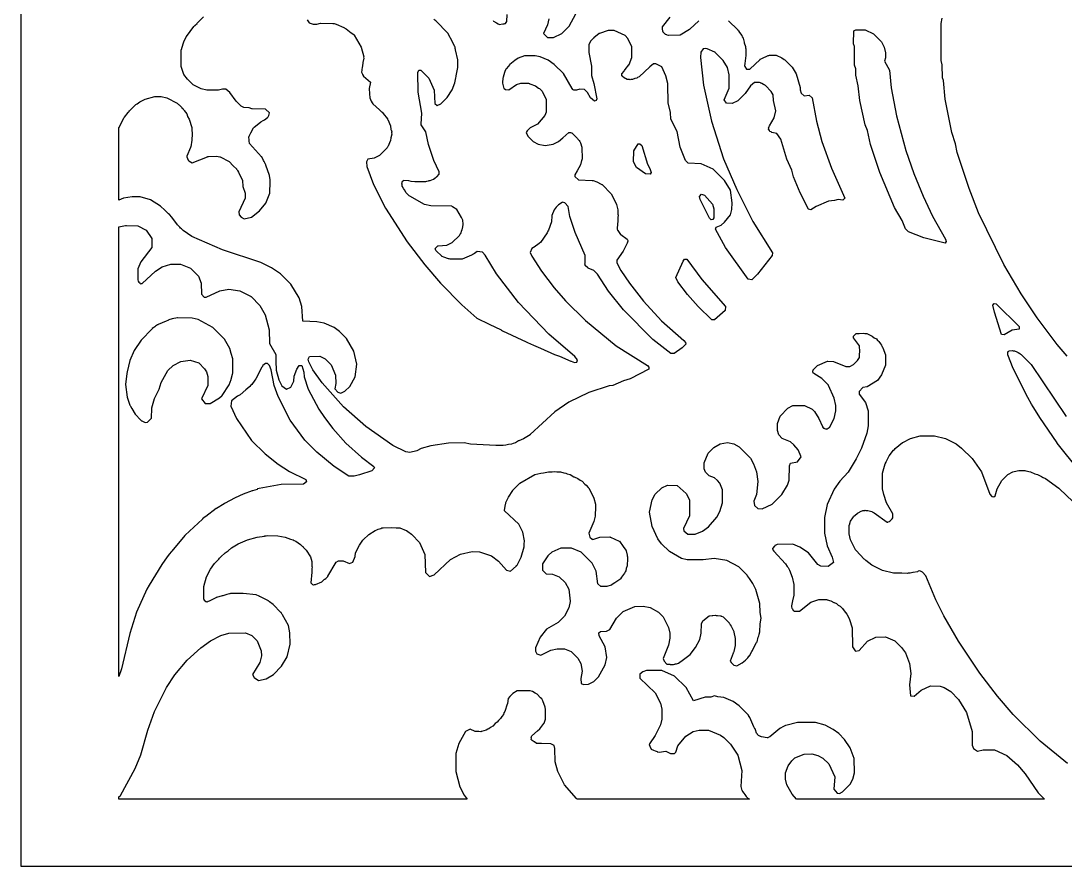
# Model space of a CAD drawing. Header units: millimetres. Extents: x 0 to 400, y 0 to 267.
# Drawn here: x 0 to 187.1, y 0 to 151.5 of the extents above; entities that cross this region are included whole.
import ezdxf

# ---------------------------------------------------------------- set-up
doc = ezdxf.new("R2010")
doc.units = ezdxf.units.MM
doc.layers.add('CUT', color=7, linetype='CONTINUOUS')

msp = doc.modelspace()

# ---------------------------------------------------------------- linework, layer by layer
at = {"layer": 'CUT'}
for points in [[(400, 0), (400, 266.8), (0, 266.8), (0, 0)], [(165.61, 111.67), (161.81, 112.62), (159.05, 113.68), (158.51, 114.26), (157.9, 115.72), (156.57, 118.08), (153.94, 124.31), (152.27, 129.34), (151.73, 131.85), (151.31, 132.91), (150.36, 137.22), (150.07, 139.89), (149.64, 141.78), (149.61, 142.94), (149.4, 143.58), (149.37, 146.9), (149.19, 147.41), (149.27, 149.76), (149.63, 149.88), (151.29, 149.88), (152.77, 149.2), (154.2, 147.74), (154.69, 146.79), (154.96, 145.77), (154.95, 144.88), (154.74, 144.29), (155.66, 142.7), (155.94, 139.54), (156.9, 134.49), (158.58, 128.26), (160.02, 124.16), (161.72, 120.07), (163.38, 116.48), (165.69, 112.41), (165.82, 111.97)], [(111.94, 124.08), (110.3, 125.26), (109.81, 126.27), (109.84, 128.22), (110.59, 129.45), (110.92, 129.48), (111.26, 129.17), (112.31, 125.83), (112.72, 125.05), (112.93, 124.31), (112.77, 124.01)], [(121.75, 119.51), (121.64, 120.06), (121.94, 120.46), (122.48, 120.3), (123.93, 118.63), (124.19, 117.8), (124.19, 116.19), (124.01, 115.9), (123.68, 115.88), (123.43, 116.15)], [(20.93, 105.11), (21.02, 104.85), (21.14, 104.7), (21.29, 104.53), (21.31, 104.5), (21.36, 104.44), (21.43, 104.39), (21.6, 104.41), (21.62, 104.41), (21.68, 104.42), (21.76, 104.43), (24.15, 106.65), (25.34, 107.4), (26.87, 107.88), (28.59, 107.89), (30.4, 107.16), (31.84, 105.73), (32.33, 104.52), (32.39, 102.5), (32.84, 102), (33.2, 101.99), (35.64, 103.12), (37.24, 103.4), (37.25, 103.4), (39.25, 103.11), (41.16, 102.14), (41.2, 102.1), (41.24, 102.08), (42.81, 100.49), (43.78, 98.82), (44.5, 96.14), (44.56, 93.68), (45.67, 91.69), (45.67, 91.68), (45.68, 91.66), (45.71, 90.65), (45.71, 90.53), (45.71, 90.52), (45.75, 88.93), (46.24, 87.19), (46.78, 86.1), (47.62, 85.5), (48.39, 85.85), (48.92, 86.96), (48.98, 87.82), (49.46, 89.06), (49.87, 89.75), (50.32, 89.72), (50.71, 88.52), (50.76, 87.7), (51.51, 85.47), (53.41, 81.91), (54.42, 80.41), (55.92, 78.42), (58.22, 75.84), (61.03, 73.3), (63.24, 71.66), (63.38, 71.38), (62.89, 70.88), (60.7, 70.16), (59.7, 69.91), (58.79, 69.92), (56.12, 71.62), (53.03, 74.19), (50.91, 76.37), (48.27, 79.94), (46.13, 84.21), (45.41, 86.15), (44.86, 88.95), (44.55, 89.76), (44.2, 90.12), (43.82, 90.12), (43.38, 89.71), (43.29, 89.61), (43.27, 89.58), (43.21, 89.51), (43.17, 89.47), (43.16, 89.46), (42.11, 87.35), (42.1, 87.32), (41.94, 87.12), (41.93, 87.11), (41.37, 86.36), (41.21, 86.22), (41.2, 86.21), (41.01, 85.97), (40.3, 85.4), (40.29, 85.4), (39.29, 84.51), (38.84, 84.25), (37.74, 83.38), (37.64, 82.46), (38.62, 80.22), (41.35, 76.28), (43.76, 73.89), (46.08, 72.04), (48.11, 70.75), (51.04, 69.3), (51.21, 68.87), (50.65, 68.49), (46.64, 68.43), (42.68, 67.71), (42.43, 67.62), (42.37, 67.54), (41.48, 67.28), (41.47, 67.28), (41.44, 67.27), (41.42, 67.26), (39.85, 66.69), (38.43, 66.04), (36.46, 64.99), (36.45, 64.99), (36.42, 64.97), (35.04, 64.11), (35, 64.08), (33.13, 62.7), (33.08, 62.66), (33, 62.6), (32.77, 62.41), (32.57, 62.24), (32.56, 62.23), (32.55, 62.22), (29.43, 59.32), (29.42, 59.31), (29.39, 59.28), (27.05, 56.46), (26.96, 56.35), (26.66, 55.98), (26.19, 55.42), (25.26, 54.08), (22.97, 50.38), (22.55, 49.66), (20.72, 45.54), (19.51, 41.69), (18.03, 35.36), (17.53, 34.01), (17.53, 114.59), (18.77, 114.83), (18.83, 114.83), (18.9, 114.84), (20.96, 114.76), (22.46, 113.97), (23.45, 112.5), (23.45, 112.48), (23.48, 112.43), (23.45, 110.87), (21.47, 108.34), (20.96, 107.09), (20.96, 107.07), (20.95, 106.69), (20.95, 106.62), (20.95, 106.57), (20.94, 106.51)], [(124.27, 97.91), (123.85, 97.9), (121.37, 100.32), (119.48, 102.48), (117.71, 104.74), (117.34, 105.53), (118.67, 108.42), (118.94, 108.82), (119.32, 108.82), (122, 105.14), (126.25, 100.32), (126.23, 99.62)], [(174.42, 100.85), (174.78, 100.78), (178.88, 96.73), (178.87, 96.24), (177.65, 96.08), (176.18, 95.24), (175.75, 95.28), (174.45, 99.28), (174.19, 100.56)], [(27.26, 89.74), (28.66, 90.46), (30.35, 90.72), (31.86, 90.22), (32.93, 89.17), (33.27, 88.6), (33.53, 87.75), (33.52, 86.17), (32.37, 83.76), (33.05, 82.94), (33.94, 82.93), (35.6, 83.96), (35.63, 83.98), (35.99, 84.28), (36.08, 84.36), (36.09, 84.37), (36.1, 84.38), (37.33, 86.27), (37.34, 86.28), (37.35, 86.3), (37.7, 87.21), (37.71, 87.24), (37.71, 87.26), (37.92, 88.21), (37.93, 88.24), (37.96, 88.39), (37.97, 88.65), (37.97, 88.68), (37.97, 88.71), (37.97, 88.75), (37.97, 89.28), (37.96, 89.88), (37.96, 90.32), (37.96, 90.83), (37.96, 90.93), (37.96, 90.94), (37.7, 91.87), (37.44, 92.8), (37.44, 92.81), (36.47, 94.47), (34.4, 96.54), (34.38, 96.55), (31.79, 97.98), (30.7, 98.22), (28.1, 98.27), (28.04, 98.27), (27.12, 98.08), (26.51, 97.91), (26.5, 97.91), (26.46, 97.89), (26.33, 97.83), (26.05, 97.71), (24.61, 97.08), (24.53, 97.05), (24.51, 97.03), (24.49, 97.02), (24.48, 97.02), (24.15, 96.78), (24.08, 96.73), (24.03, 96.69), (23.81, 96.53), (23.55, 96.35), (23.54, 96.34), (21.53, 94.31), (20.33, 92.44), (19.53, 90.63), (19.03, 88.62), (18.99, 88.29), (18.76, 86.34), (19.05, 84.09), (19.55, 82.61), (19.56, 82.59), (19.57, 82.57), (19.64, 82.44), (19.87, 82.06), (20.48, 80.99), (21.51, 79.96), (21.64, 79.83), (21.66, 79.82), (21.67, 79.81), (22.26, 79.53), (22.71, 79.61), (23.38, 80.31), (23.45, 82.07), (23.48, 82.17), (23.95, 83.82), (24.79, 85.47), (25.14, 86.69), (26.34, 88.82)], [(147.26, 13.3), (148.62, 14.69), (149.09, 15.61), (149.36, 16.7), (149.33, 19.3), (148.63, 21.18), (147.62, 22.7), (146.56, 23.8), (145.55, 24.51), (144.11, 25.24), (142.38, 25.72), (139.19, 25.74), (139.18, 25.74), (137.07, 25.23), (137.05, 25.22), (136.53, 24.95), (136.12, 24.74), (136.1, 24.73), (136.09, 24.72), (136.03, 24.68), (134.19, 23.18), (133.91, 23.06), (133.83, 23), (133.79, 23.01), (133.78, 23.01), (133.72, 22.98), (132.74, 23.16), (132.71, 23.16), (132.58, 23.24), (132.57, 23.24), (132.17, 23.44), (132.07, 23.55), (132.02, 23.58), (131.99, 23.64), (131.82, 23.83), (131.62, 24.45), (131.56, 24.58), (131.53, 24.63), (131.37, 24.99), (130.62, 26.62), (130.42, 27.01), (130.41, 27.03), (128.74, 28.74), (127.66, 29.53), (125.99, 30.24), (124.89, 30.32), (124.88, 30.32), (124.27, 30.53), (123.63, 30.31), (122.61, 30.26), (120.54, 29.63), (119.24, 31.99), (117.12, 34.08), (114.87, 35.04), (112.1, 35.05), (111.48, 34.83), (110.93, 34.38), (110.9, 33.72), (113.67, 31.07), (114.62, 29.19), (114.87, 28.14), (114.87, 28.13), (114.87, 26.36), (114.63, 25.34), (114.62, 25.33), (114.62, 25.32), (114.62, 25.31), (113.68, 23.42), (112.66, 21.9), (112.65, 21.88), (112.65, 21.87), (112.61, 21.78), (112.69, 21.51), (112.96, 20.97), (113.39, 20.79), (113.67, 20.67), (113.83, 20.6), (114.02, 20.52), (114.04, 20.51), (114.07, 20.5), (114.36, 20.4), (115.56, 20.63), (116.4, 20.17), (117.16, 20.18), (117.37, 20.4), (117.7, 21.56), (119.14, 23.27), (120.5, 24.15), (121.53, 24.4), (123.19, 24.4), (123.23, 24.38), (125.38, 23.45), (126, 23.05), (127.17, 21.88), (128.45, 19.89), (128.46, 19.87), (128.46, 19.86), (129.19, 17.17), (129.19, 17.13), (129.19, 17.12), (129, 14.27), (129.22, 13.57), (129.23, 13.54), (129.24, 13.52), (129.24, 13.51), (129.33, 13.35), (129.55, 13.06), (129.71, 12.85), (129.74, 12.81), (130, 12.47), (130.19, 12.26), (130.2, 12.25), (130.57, 12), (130.55, 12), (125.11, 12), (109.44, 12), (103.94, 12), (99.6, 12), (99.55, 12.12), (97.43, 14.55), (96.23, 16.94), (95.74, 18.68), (95.71, 21.07), (95.55, 21.63), (94.95, 21.93), (93.28, 21.96), (92.59, 21.96), (92.56, 21.98), (92.55, 21.98), (92.42, 21.98), (92.05, 22.25), (92.04, 22.26), (92.03, 22.27), (92.01, 22.28), (91.6, 22.5), (91.58, 22.59), (91.45, 22.68), (91.49, 22.94), (91.44, 23.14), (91.53, 23.23), (91.55, 23.35), (92.6, 24.23), (93.02, 24.62), (93.74, 25.59), (93.74, 25.6), (93.75, 25.61), (93.76, 25.63), (93.76, 25.64), (94.01, 26.36), (94.04, 27.99), (94.04, 28.01), (94.04, 28.03), (94.04, 28.04), (94.04, 28.05), (94.02, 28.19), (93.98, 28.3), (93.94, 28.45), (93.93, 28.47), (93.56, 29.61), (93.55, 29.62), (93.55, 29.63), (93.44, 29.89), (93.43, 29.91), (93.35, 29.98), (93.32, 30.01), (93.27, 30.06), (93.14, 30.19), (92.49, 30.84), (92.19, 31.02), (91.68, 31.28), (91.66, 31.29), (91.25, 31.44), (91.06, 31.45), (89.27, 31.45), (88.96, 31.42), (88.17, 30.95), (88.16, 30.95), (87.65, 30.43), (87.64, 30.42), (87.63, 30.41), (87.62, 30.39), (87.3, 30.04), (87.2, 29.16), (87.19, 29.13), (87.19, 29.12), (87.18, 29.09), (87.17, 29.07), (87.16, 29.05), (86.72, 27.7), (86.57, 27.45), (86.47, 27.2), (86.18, 26.83), (85.94, 26.46), (85.6, 26.12), (85.35, 25.81), (85.02, 25.54), (84.56, 25.08), (84.14, 24.82), (83.88, 24.61), (83.67, 24.53), (83.4, 24.37), (82.57, 24.11), (82.48, 24.11), (82.45, 24.1), (82.08, 24.11), (81.46, 24.12), (81.44, 24.14), (81.43, 24.14), (80.5, 24.57), (79.68, 24.16), (78.46, 21.96), (77.96, 20.18), (77.93, 16.95), (78.68, 14.2), (79.41, 12.74), (79.95, 12), (55.95, 12), (48.39, 12), (17.53, 12), (17.53, 12.42), (17.84, 12.63), (20.5, 17.49), (21.47, 19.92), (22.75, 24.4), (23.94, 27.73), (26.09, 32.03), (27.58, 34.26), (29.78, 36.94), (32.22, 39.12), (33.96, 40.38), (35.84, 41.33), (37.24, 41.77), (40.24, 41.81), (41.38, 41.34), (42.35, 40.37), (43.07, 38.6), (43.09, 37.68), (42.82, 36.52), (41.49, 34.36), (41.81, 33.8), (42.57, 33.26), (43.97, 33.56), (45.27, 34.37), (46.7, 35.82), (47.7, 37.52), (48.25, 39.79), (48.22, 41.79), (47.95, 43.15), (46.86, 45.07), (46.85, 45.08), (46.62, 45.47), (46.61, 45.49), (45.2, 46.9), (44.54, 47.4), (44.48, 47.45), (44.37, 47.53), (44.31, 47.57), (44.28, 47.59), (44.27, 47.59), (43.18, 48.15), (42.96, 48.26), (42.93, 48.27), (42.85, 48.31), (42.82, 48.32), (42.78, 48.34), (42.7, 48.38), (42.18, 48.63), (39.85, 48.89), (39.84, 48.89), (39.83, 48.89), (39.82, 48.89), (38.47, 48.86), (38.38, 48.86), (37.89, 48.85), (37.58, 48.84), (37.42, 48.81), (37.41, 48.81), (36.91, 48.67), (36.21, 48.47), (36.07, 48.43), (35.06, 48.14), (35.01, 48.13), (34.99, 48.12), (34.96, 48.11), (33.75, 47.48), (33.59, 47.45), (33.36, 47.34), (33.28, 47.39), (33.12, 47.36), (32.96, 47.59), (32.83, 47.67), (32.83, 47.77), (32.76, 47.87), (32.76, 50.1), (32.77, 50.14), (33.24, 51.83), (33.95, 53.26), (34.67, 54.22), (35.39, 54.94), (35.41, 54.96), (35.43, 54.98), (35.45, 55), (35.6, 55.19), (35.86, 55.42), (36.58, 56.14), (37.13, 56.53), (37.72, 57.04), (38.95, 57.8), (40.62, 58.5), (42.33, 58.99), (43.65, 59.17), (43.67, 59.18), (43.68, 59.18), (43.69, 59.18), (43.86, 59.22), (43.98, 59.22), (44.2, 59.25), (46.05, 59.22), (47.36, 58.99), (48.3, 58.63), (48.34, 58.62), (48.82, 58.5), (48.98, 58.38), (48.99, 58.37), (49, 58.37), (49.27, 58.27), (50.11, 57.68), (50.43, 57.35), (50.44, 57.34), (50.45, 57.33), (50.46, 57.32), (50.56, 57.26), (50.67, 57.11), (51.15, 56.62), (51.88, 55.44), (52.12, 54.59), (52.14, 53.79), (52.17, 53.58), (52.15, 53.33), (52.16, 52.72), (51.96, 50.8), (52.05, 50.65), (52.24, 50.47), (52.35, 50.45), (52.37, 50.45), (52.39, 50.45), (52.43, 50.45), (52.62, 50.46), (52.64, 50.46), (52.67, 50.46), (52.78, 50.47), (53.95, 50.97), (54.43, 51.41), (54.46, 51.44), (54.48, 51.45), (54.62, 51.58), (54.99, 51.94), (55, 51.95), (55.01, 51.96), (55.01, 51.97), (56.47, 54.48), (56.89, 54.7), (57.75, 54.71), (58.88, 54.24), (59.46, 54.49), (59.89, 55.51), (59.96, 56.13), (60.67, 57.56), (61.27, 58.4), (61.32, 58.47), (62.33, 59.45), (62.34, 59.46), (63.51, 60.18), (63.76, 60.27), (64.02, 60.42), (64.5, 60.54), (64.51, 60.55), (64.52, 60.55), (64.71, 60.62), (64.8, 60.62), (64.81, 60.62), (64.92, 60.65), (66.46, 60.7), (67.25, 60.66), (67.57, 60.66), (67.62, 60.64), (67.63, 60.63), (67.64, 60.63), (67.65, 60.63), (67.89, 60.62), (69.06, 60.18), (69.09, 60.16), (69.11, 60.15), (69.37, 59.96), (70, 59.5), (70.06, 59.44), (71.43, 58.04), (71.45, 58.02), (72.4, 55.87), (72.5, 52.64), (73.21, 51.9), (73.24, 51.9), (74.05, 52.21), (76.96, 54.95), (78.81, 55.89), (80.87, 56.39), (82.17, 56.35), (84.35, 55.65), (85.59, 54.67), (87, 53.03), (87.72, 52.85), (88.74, 53.78), (88.77, 53.8), (88.84, 53.87), (88.88, 53.91), (88.9, 53.93), (88.91, 53.94), (89.67, 55.41), (90.18, 57.21), (90.18, 57.22), (90.21, 57.78), (90.23, 58.28), (90.23, 58.29), (89.94, 59.85), (89.22, 61.29), (86.69, 63.71), (86.69, 63.73), (86.67, 63.75), (86.87, 64.9), (86.89, 65.02), (86.91, 65.16), (86.91, 65.2), (87.03, 65.41), (87.39, 66.16), (88.13, 67.34), (88.15, 67.38), (89.44, 68.67), (92.11, 70.19), (93.16, 70.45), (93.68, 70.51), (94.53, 70.68), (95.15, 70.67), (95.16, 70.67), (95.17, 70.67), (95.18, 70.67), (95.59, 70.72), (96.04, 70.66), (96.7, 70.65), (97.31, 70.49), (97.66, 70.44), (97.87, 70.34), (97.89, 70.33), (97.92, 70.32), (98.43, 70.19), (99.11, 69.8), (99.15, 69.78), (99.17, 69.77), (99.18, 69.77), (99.83, 69.49), (100.2, 69.19), (100.57, 68.98), (101.07, 68.48), (101.28, 68.31), (101.66, 67.89), (101.72, 67.83), (101.73, 67.81), (101.75, 67.79), (102.69, 65.93), (102.95, 64.86), (102.95, 64.79), (102.96, 64.74), (102.95, 64.2), (102.94, 63), (102.91, 62.86), (102.91, 62.85), (102.91, 62.76), (102.7, 61.8), (101.77, 59.71), (101.93, 58.95), (102.4, 58.62), (102.41, 58.61), (102.48, 58.57), (102.49, 58.57), (103.75, 58.98), (105.57, 59), (105.62, 58.98), (105.67, 58.98), (107.24, 58.27), (107.25, 58.26), (107.27, 58.25), (107.94, 57.3), (108.42, 56.63), (108.43, 56.6), (108.44, 56.55), (108.45, 56.51), (108.46, 56.49), (108.66, 55.75), (108.67, 55.59), (108.68, 55.53), (108.68, 55.26), (108.7, 54.58), (108.67, 54.39), (108.66, 53.85), (108.49, 53.37), (108.49, 53.36), (108.42, 52.96), (108.27, 52.73), (108.19, 52.51), (107.64, 51.79), (107.44, 51.5), (107.38, 51.45), (107.31, 51.37), (106.27, 50.68), (106.24, 50.66), (106.22, 50.64), (105.83, 50.37), (105.79, 50.36), (105.02, 50.11), (104, 50.1), (103.99, 50.11), (103.95, 50.11), (103.38, 50.59), (103.07, 52.89), (102.36, 54.33), (100.43, 56.26), (98.7, 56.98), (96.74, 56.99), (95.13, 56.26), (94.53, 55.74), (94.49, 55.7), (94.42, 55.62), (94.41, 55.61), (94.41, 55.6), (93.49, 54.18), (93.49, 54.17), (93.49, 53.79), (93.5, 53.04), (93.52, 53.02), (93.56, 52.98), (93.62, 52.92), (93.85, 52.7), (94.14, 52.41), (94.15, 52.41), (95.27, 52.31), (96.48, 51.84), (97.51, 50.83), (98.17, 49.67), (98.42, 47.47), (98.42, 47.46), (98.42, 47.45), (98.17, 46.3), (97.39, 44.8), (96.27, 43.69), (94.17, 42.48), (93.03, 41.07), (92.23, 39.14), (92.24, 38.52), (92.46, 38.03), (93.2, 37.8), (94.99, 38.71), (96.13, 38.98), (97.44, 38.93), (98.62, 38.48), (99.81, 37.3), (100.32, 36.31), (100.59, 34.94), (100.34, 33.62), (100.4, 32.76), (100.83, 32.54), (101.74, 32.64), (102.7, 33.12), (103.49, 33.92), (104.71, 36.09), (104.99, 37.42), (104.73, 39.33), (103.61, 41.28), (103.58, 41.83), (103.87, 42.05), (104.92, 42.11), (105.56, 42.41), (106.73, 44.44), (107.93, 45.63), (110.02, 46.56), (111.5, 46.61), (111.51, 46.61), (112.74, 46.34), (114.24, 45.55), (115.1, 44.66), (116.05, 42.78), (116.3, 41.75), (116.3, 40.86), (116.05, 39.62), (115.12, 37.19), (115.28, 36.72), (115.77, 36.23), (116.12, 36.2), (116.29, 36.18), (116.37, 36.17), (116.48, 36.16), (116.5, 36.16), (116.55, 36.16), (116.94, 36.13), (117.12, 36.18), (117.2, 36.2), (117.33, 36.24), (117.49, 36.29), (117.87, 36.41), (118.72, 37.02), (119.96, 37.95), (120.91, 39.17), (121.65, 40.64), (121.93, 41.77), (121.98, 43.46), (122.22, 43.95), (123.32, 44.86), (123.33, 44.86), (123.35, 44.88), (123.89, 44.91), (123.9, 44.91), (123.93, 44.91), (124, 44.92), (124.45, 44.96), (124.58, 44.95), (124.59, 44.95), (124.69, 44.94), (124.71, 44.94), (124.76, 44.94), (124.85, 44.93), (125.36, 44.89), (125.37, 44.88), (125.42, 44.88), (125.52, 44.81), (125.54, 44.8), (125.55, 44.8), (125.85, 44.66), (126.02, 44.49), (126.1, 44.44), (126.62, 43.9), (126.91, 43.61), (126.94, 43.57), (127.01, 43.49), (127.13, 43.26), (127.27, 43.03), (127.74, 42.06), (127.75, 42.04), (127.76, 41.97), (127.76, 41.96), (128, 40.82), (128, 40.22), (128.02, 40.04), (127.99, 39.9), (127.99, 39.89), (127.99, 39.88), (127.99, 39.87), (127.99, 39.55), (127.77, 38.49), (127.76, 38.46), (127.76, 38.45), (127.75, 38.42), (127.69, 38.28), (127.67, 38.23), (127.67, 38.21), (127.66, 38.2), (127.11, 36.73), (127.28, 36.51), (127.79, 36.01), (127.8, 36), (128.31, 35.89), (129.27, 36.47), (129.85, 36.9), (129.86, 36.91), (129.87, 36.92), (129.88, 36.93), (129.97, 37.02), (130.03, 37.09), (130.1, 37.16), (130.27, 37.33), (130.54, 37.69), (130.55, 37.7), (130.56, 37.71), (130.99, 38.49), (131.08, 38.66), (131.1, 38.7), (131.85, 40.07), (131.9, 40.15), (131.91, 40.17), (131.92, 40.2), (132.15, 41.02), (132.23, 41.3), (132.29, 41.52), (132.31, 41.6), (132.41, 41.98), (132.47, 43.41), (132.69, 44.42), (132.47, 45.45), (132.42, 47.07), (131.68, 49.59), (131.15, 50.66), (130.57, 51.57), (130.23, 52.03), (130.18, 52.08), (130.13, 52.13), (130.01, 52.26), (129.18, 53.1), (128.66, 53.62), (128.64, 53.63), (126.49, 54.81), (124.24, 55.12), (122.27, 54.88), (119.4, 54.89), (118.37, 55.15), (116.22, 56.37), (116.21, 56.38), (114.79, 57.78), (114.13, 58.67), (113.15, 60.86), (112.63, 63.44), (113.15, 65.66), (113.65, 66.65), (114.84, 67.82), (115.86, 68.29), (117.58, 68.24), (119.25, 66.78), (119.84, 65.64), (119.84, 62.78), (118.74, 60.54), (118.83, 60.11), (119.51, 59.53), (120.86, 59.52), (122.17, 60.03), (123.23, 60.8), (124.72, 62.56), (125.24, 63.57), (125.74, 65.12), (125.76, 67.47), (125.24, 68.67), (124.86, 69.14), (124.31, 69.61), (123.35, 69.96), (122.71, 70.62), (122.45, 71.23), (122.46, 72.31), (123.17, 74), (124.17, 75.04), (125.33, 75.69), (126.6, 75.96), (127.74, 75.69), (128.71, 75.18), (130.77, 73.13), (131.31, 72.14), (131.81, 70.66), (132.08, 68.96), (131.81, 66.61), (131.37, 65.43), (131.46, 64.65), (132.08, 64.08), (132.84, 64.03), (134.66, 64.86), (136.38, 66.59), (137.39, 68.3), (137.67, 69.21), (137.71, 71.76), (137.92, 72.21), (139.19, 72.47), (139.85, 73.37), (139.31, 74.65), (138.53, 75.5), (137.89, 76.05), (136.45, 76.67), (135.84, 77.31), (135.57, 78.1), (135.56, 79.36), (136.04, 80.66), (137.44, 82.08), (138.35, 82.55), (140.41, 82.57), (141.83, 81.89), (142.22, 81.5), (143.01, 80.23), (143.63, 78.81), (143.65, 78.77), (143.66, 78.76), (143.75, 78.58), (143.86, 78.53), (143.93, 78.5), (144.02, 78.47), (144.18, 78.4), (144.31, 78.34), (144.32, 78.34), (144.39, 78.37), (144.43, 78.39), (144.46, 78.41), (144.47, 78.41), (144.87, 78.61), (144.88, 78.61), (145.75, 80.24), (146.02, 81.59), (146.03, 82.59), (145.76, 83.91), (144.73, 86.18), (144.72, 86.2), (143.51, 87.41), (142.07, 88.3), (142.04, 88.32), (141.9, 88.62), (141.93, 88.76), (141.92, 88.81), (141.95, 88.84), (141.96, 88.85), (141.99, 88.99), (142.74, 89.76), (144.52, 90.49), (144.57, 90.49), (144.6, 90.5), (145.65, 90.46), (147.83, 89.56), (148.56, 89.59), (149.21, 89.9), (149.94, 90.61), (150.26, 91.17), (150.29, 91.59), (150.33, 92.36), (150.28, 93.08), (150.26, 93.29), (149.21, 94.69), (149.18, 95), (149.19, 95.01), (149.19, 95.02), (149.33, 95.14), (149.36, 95.17), (149.37, 95.18), (149.67, 95.47), (149.7, 95.47), (149.71, 95.48), (150.2, 95.49), (151.02, 95.51), (151.21, 95.5), (151.44, 95.5), (151.48, 95.48), (151.61, 95.47), (152.55, 95.01), (152.94, 94.7), (153.31, 94.5), (153.52, 94.23), (153.53, 94.22), (153.54, 94.21), (153.74, 94.06), (154.02, 93.61), (154.21, 93.37), (154.3, 93.15), (154.31, 93.13), (154.32, 93.12), (154.47, 92.88), (154.94, 91.65), (154.94, 89.77), (154.23, 88.06), (153.49, 87.05), (151.64, 85.92), (150.86, 85.79), (150.23, 85.1), (150.24, 84.61), (151.37, 83.1), (151.83, 81.63), (151.85, 78.91), (151.6, 77.58), (150.63, 74.91), (149.7, 73.03), (148.24, 70.63), (146.76, 69.03), (145.75, 67.55), (144.51, 64.82), (144.01, 62.5), (144.01, 59.7), (144.51, 57.41), (145.4, 55.4), (145.63, 54.42), (144.69, 53.72), (143.37, 53.74), (142.82, 54.06), (141.15, 56.15), (139.59, 57.2), (138.34, 57.69), (135.55, 57.68), (135.15, 57.47), (135.14, 57.46), (135.09, 57.4), (135.08, 57.38), (134.71, 56.91), (134.71, 56.9), (134.76, 56.76), (134.76, 56.75), (134.77, 56.72), (134.78, 56.7), (134.93, 56.43), (137.05, 54.18), (137.35, 53.71), (137.5, 53.54), (137.59, 53.32), (137.6, 53.3), (137.61, 53.29), (137.76, 53.06), (138.24, 51.82), (138.49, 50.5), (138.5, 48.53), (138.49, 48.48), (138.49, 48.46), (138.46, 48.32), (138.29, 47.54), (138.11, 46.68), (138.11, 46.66), (138.07, 46.47), (138.17, 46.24), (138.19, 46.21), (138.26, 46.1), (138.34, 45.96), (138.42, 45.82), (138.43, 45.82), (138.6, 45.73), (138.61, 45.72), (138.62, 45.72), (138.88, 45.71), (138.99, 45.71), (139.06, 45.71), (139.3, 45.7), (139.51, 45.71), (141.55, 47.3), (143.01, 47.78), (143.27, 47.78), (143.34, 47.8), (144.39, 47.78), (144.42, 47.78), (144.49, 47.75), (145.15, 47.55), (145.68, 47.24), (145.69, 47.24), (145.7, 47.24), (145.72, 47.23), (146.14, 47.05), (146.41, 46.83), (146.43, 46.81), (146.45, 46.8), (146.48, 46.78), (146.84, 46.58), (147, 46.39), (147.24, 46.2), (147.53, 45.75), (147.53, 45.74), (148, 45.17), (148.49, 44.24), (148.49, 44.23), (148.51, 44.19), (148.97, 42.7), (149.05, 39.31), (149.49, 38.57), (149.5, 38.57), (149.56, 38.54), (150.21, 38.63), (151.73, 40.32), (153.21, 41.07), (153.22, 41.07), (154.93, 41.08), (156.62, 40.36), (157.83, 39.17), (158.5, 38.26), (159.23, 36.33), (159.51, 34.5), (159.26, 32.49), (159.41, 30.52), (160.1, 30.45), (161.36, 31.55), (163.03, 32.29), (164.74, 32.24), (165.46, 32.02), (166.63, 31.3), (168.04, 29.88), (169.48, 27.53), (170.45, 24.11), (170.49, 21.68), (170.7, 21.09), (171.4, 20.62), (172.46, 20.84), (174.48, 20.82), (176.67, 19.85), (178.62, 18.15), (179.97, 16.53), (182.31, 13.11), (183.45, 12), (174.03, 12), (139.01, 12), (138.21, 12.91), (137.25, 14.56), (137, 15.6), (137, 16.71), (137.48, 17.98), (138.14, 18.89), (138.69, 19.39), (140.35, 20.08), (141.77, 20.12), (142.8, 19.85), (143.74, 19.37), (144.81, 18.32), (145.88, 15.99), (145.68, 13.8), (146.3, 13.09), (146.68, 13)]]:
    msp.add_lwpolyline(points, close=True, dxfattribs=at)
for points in [[(126.8, 151.52), (128.46, 149.88), (128.47, 149.87), (128.59, 149.75), (128.77, 149.46), (128.78, 149.45), (129.18, 148.91), (129.26, 148.68), (129.41, 148.44), (129.61, 147.68), (129.62, 147.65), (129.62, 147.64), (129.63, 147.6), (129.87, 146.95), (129.88, 146.69), (129.92, 146.53), (129.89, 146.17), (129.89, 146.14), (129.89, 146.13), (129.89, 146.12), (129.92, 145.3), (129.73, 143.87), (129.7, 143.47), (129.73, 143.34), (130.06, 142.86), (130.28, 142.86), (130.6, 142.88), (130.61, 142.88), (132.48, 144.6), (132.51, 144.63), (132.78, 144.75), (132.8, 144.76), (133.91, 145.32), (134.05, 145.32), (134.14, 145.36), (135.36, 145.35), (136.35, 144.87), (136.78, 144.6), (136.91, 144.53), (136.95, 144.49), (136.98, 144.47), (138.19, 143.24), (138.95, 142.03), (139.68, 139.57), (139.68, 139.16), (139.83, 138.57), (140.36, 138.07), (141.29, 138.2), (141.81, 137.72), (142.59, 133.54), (143.56, 129.89), (145.24, 125.12), (147.63, 119.75), (147.32, 119.36), (146.45, 119.51), (145.81, 119.29), (144.73, 119.22), (142.54, 118.25), (141.56, 117.64), (141.15, 117.75), (139.64, 120.7), (138.45, 123.57), (138.13, 124.73), (137.25, 126.7), (136.17, 130.32), (135.44, 131.3), (134.55, 131.5), (134.43, 131.62), (134.24, 131.67), (134.13, 131.94), (134.12, 131.95), (133.97, 132.1), (134.01, 132.22), (133.97, 132.31), (134.11, 132.56), (134.15, 132.69), (135.01, 134.15), (135.3, 135.38), (134.85, 137.22), (134.8, 138.27), (134.48, 138.88), (133.44, 139.91), (133.32, 139.98), (133.25, 140.02), (133.24, 140.03), (133.11, 140.11), (133.07, 140.13), (133.06, 140.13), (132.76, 140.28), (132.69, 140.32), (132.6, 140.36), (132.53, 140.39), (132.36, 140.47), (132.34, 140.47), (131.47, 140.48), (130.74, 139.89), (129.8, 138.52), (128.47, 137.21), (127.48, 136.71), (126.44, 136.75), (126.01, 137.37), (126.93, 139.48), (126.95, 141.64), (126.95, 141.86), (126.65, 143.15), (125.84, 144.44), (124.41, 145.87), (124.4, 145.88), (124.36, 145.9), (124.35, 145.9), (124.33, 145.91), (123.01, 146.5), (122.64, 146.59), (122.63, 146.59), (122.28, 146.48), (121.86, 145.92), (121.8, 144.94), (122.32, 140), (123.76, 133.51), (125.91, 126.79), (128.32, 121.26), (131.18, 115.53), (134.69, 109.95), (134.63, 109.47), (132, 106.12), (130.97, 105.11), (130.36, 105.21), (126.29, 110.92), (124.46, 114.17), (124.58, 114.52), (125.48, 114.88), (126.12, 115.43), (127.15, 116.77), (127.4, 117.7), (127.46, 118.91), (127.14, 121.19), (126.11, 122.93), (124.08, 124.94), (121.89, 125.91), (119.6, 126), (119.12, 126.46), (118.15, 128.86), (117.6, 131.66), (116.5, 133.87), (116.44, 135.11), (116.01, 136.84), (115.95, 140.1), (115.92, 140.27), (115.58, 141.66), (115.58, 141.67), (114.84, 143.28), (113.81, 143.8), (113.35, 143.81), (112.72, 143.27), (110.8, 141.5), (110.49, 141.37), (110.36, 141.26), (110.03, 141.18), (110.02, 141.18), (109.59, 141), (109.31, 141), (109.17, 140.97), (109.07, 141.01), (109.06, 141.01), (109.05, 141.01), (109.04, 141.01), (108.62, 141.01), (108.37, 141.18), (108.15, 141.24), (107.78, 141.59), (107.74, 141.62), (107.74, 141.63), (107.72, 141.65), (107.67, 141.98), (107.71, 142.03), (107.71, 142.04), (108.1, 142.53), (108.18, 142.63), (108.29, 142.78), (108.31, 142.8), (108.95, 143.61), (108.96, 143.62), (108.97, 143.64), (108.98, 143.66), (108.99, 143.68), (108.99, 143.69), (108.99, 143.7), (109, 143.72), (109.49, 144.93), (109.5, 145.74), (109.51, 145.9), (109.51, 145.96), (109.51, 146.01), (109.51, 146.04), (109.51, 146.06), (109.51, 146.07), (109.48, 146.88), (108.78, 148.36), (108.26, 148.88), (106.33, 149.77), (105.23, 149.77), (103.71, 149.28), (103.62, 149.23), (102.67, 148.46), (102.66, 148.45), (102.65, 148.44), (102.63, 148.43), (102.08, 147.88), (102.08, 147.87), (101.78, 147.2), (101.79, 145.84), (102.23, 143.37), (102.27, 141.71), (102.7, 140.29), (103.19, 137.52), (103.1, 137.24), (102.81, 137.12), (102.07, 137.75), (101.55, 138.7), (100.99, 139.24), (100.17, 139.29), (99.58, 139.09), (99.49, 139.09), (99.43, 139.07), (99.35, 139.09), (99.1, 139.09), (99, 139.17), (98.97, 139.18), (98.94, 139.22), (98.77, 139.37), (97.21, 142.06), (95.58, 143.72), (94.51, 144.5), (93.07, 145.08), (93.06, 145.08), (92.15, 145.25), (91.11, 145.25), (90.23, 145.22), (89.11, 144.81), (88.51, 144.42), (87.62, 143.7), (87.55, 143.61), (87.38, 143.4), (87.3, 143.31), (87.01, 142.95), (86.99, 142.92), (86.98, 142.91), (86.97, 142.89), (86.74, 142.49), (86.73, 142.47), (86.73, 142.46), (86.48, 141.65), (86.48, 141.64), (86.46, 141.57), (86.45, 141.55), (86.28, 140.64), (86.28, 140.48), (86.28, 140.39), (86.28, 140.38), (86.28, 140.37), (86.28, 140.36), (86.57, 139.38), (86.58, 139.38), (86.87, 139.19), (87.47, 139.18), (88.83, 140.09), (89.61, 140.34), (89.75, 140.34), (89.83, 140.36), (90.25, 140.34), (90.29, 140.34), (90.32, 140.33), (90.34, 140.33), (90.99, 140.33), (91.13, 140.26), (91.15, 140.25), (91.17, 140.24), (91.18, 140.24), (92.22, 139.85), (92.78, 139.47), (92.94, 139.39), (93.01, 139.31), (93.4, 138.89), (94.11, 137.4), (94.12, 135.57), (94.12, 135.38), (94.12, 135.13), (93.87, 134.54), (92.57, 133.01), (91.25, 132.32), (90.73, 131.83), (90.56, 131.48), (90.85, 130.84), (91.78, 129.91), (92.72, 129.44), (93.96, 129.15), (95.41, 129.42), (96.36, 129.9), (97.13, 130.57), (98.2, 131.52), (98.23, 131.52), (98.24, 131.53), (98.47, 131.49), (98.7, 131.46), (98.72, 131.44), (98.73, 131.44), (98.92, 131.25), (99.72, 130.46), (99.82, 130.32), (100.05, 130.08), (100.14, 129.87), (100.28, 129.66), (100.55, 128.87), (100.55, 128.83), (100.56, 126.81), (100.56, 126.76), (100.48, 126.45), (100.47, 126.4), (100.45, 126.35), (100.43, 126.26), (100.31, 125.73), (100.29, 125.7), (99.66, 124.62), (99.24, 123.9), (99.24, 123.79), (99.24, 123.76), (99.25, 123.74), (99.25, 123.73), (99.27, 123.59), (99.95, 123), (102.37, 122.93), (102.4, 122.92), (102.44, 122.92), (102.54, 122.88), (103.2, 122.67), (103.98, 122.26), (104.12, 122.2), (104.15, 122.17), (104.17, 122.16), (105.78, 120.54), (106.75, 118.64), (106.75, 118.62), (106.76, 118.61), (106.76, 118.6), (106.76, 118.59), (107, 117.62), (107, 116.89), (107.03, 116.67), (107, 116.29), (107, 115.49), (106.91, 115.19), (106.91, 115.18), (106.83, 114.17), (106.91, 114.03), (106.92, 114.02), (106.93, 113.99), (106.97, 113.93), (107.48, 113.21), (107.49, 113.2), (108.62, 112.41), (108.63, 112.38), (108.66, 112.36), (108.74, 112.14), (108.75, 112.12), (108.77, 112.08), (108.77, 112.07), (108.78, 112.04), (108.67, 111.69), (107.95, 110.26), (106.79, 108.6), (106.82, 108.17), (107.54, 106.77), (109.05, 104.5), (111.58, 101.25), (114.82, 97.73), (118.79, 94.23), (119.12, 93.86), (119.15, 93.56), (118.53, 92.9), (117.06, 91.9), (116.45, 91.89), (113.25, 94.42), (107.97, 99.71), (105.3, 103.07), (103.36, 106.12), (102.68, 106.77), (101.68, 107.16), (101.61, 107.23), (101.59, 107.23), (101.13, 107.68), (101.13, 107.69), (101.1, 107.72), (101.1, 107.8), (101.06, 107.98), (101.11, 108.06), (101.14, 109.46), (99.31, 113.58), (98.36, 116.45), (98.06, 118.27), (97.5, 118.89), (97.04, 118.99), (97.03, 118.99), (97, 118.97), (96.33, 118.54), (96.32, 118.53), (96.31, 118.52), (96.3, 118.51), (96.11, 118.32), (96.1, 118.32), (96.1, 118.31), (95.92, 118.13), (95.56, 117.63), (95.55, 117.62), (95.15, 116.62), (95.13, 116.57), (95.13, 116.56), (95.08, 115.52), (95.07, 115.49), (94.58, 114.02), (94.43, 113.8), (94.33, 113.55), (93.1, 111.8), (92.94, 111.68), (92.93, 111.68), (92.87, 111.59), (91.96, 110.95), (91.87, 110.91), (91.58, 110.71), (91.27, 110.02), (91.58, 109.32), (93.29, 106.66), (95.55, 103.67), (97.61, 101.36), (101.17, 97.79), (106.67, 93.26), (112.28, 89.73), (112.56, 89.43), (112.53, 89.1), (109.17, 87.34), (108, 87.02), (106.05, 86.15), (105.42, 86.08), (101.8, 84.87), (98.19, 83.19), (95.71, 81.42), (91.27, 77.35), (91.25, 77.34), (91.24, 77.33), (90.07, 76.59), (89.26, 76.24), (89.22, 76.22), (89.2, 76.21), (89.19, 76.21), (88.62, 75.88), (88.2, 75.77), (87.9, 75.64), (87.4, 75.57), (87.39, 75.56), (87.38, 75.56), (87.37, 75.56), (86.91, 75.44), (86.42, 75.42), (86.41, 75.42), (86.4, 75.42), (85.11, 75.37), (80.57, 75.63), (79.43, 75.85), (76.62, 75.82), (73.48, 75.35), (71.74, 74.85), (70.97, 74.45), (69.69, 74.17), (68.98, 74.25), (66.64, 75.4), (61.82, 78.8), (57.79, 82.31), (54.02, 86.61), (52.34, 88.98), (51.6, 90.42), (51.49, 90.85), (51.72, 91.34), (53.57, 91.42), (54.52, 90.94), (55.59, 89.88), (56.41, 88.02), (56.45, 86.52), (56.24, 85.56), (56.79, 84.94), (57.34, 84.77), (58.07, 85.11), (58.96, 85.97), (59.89, 87.71), (60.18, 89.97), (59.65, 92.29), (58.33, 94.58), (57.08, 95.86), (56.13, 96.54), (54.35, 97.3), (53.05, 97.55), (50.52, 97.69), (50.36, 100.3), (49.84, 101.87), (48.36, 104.31), (46.52, 106.17), (44.93, 107.27), (43.01, 108.23), (36.11, 110.47), (30.62, 112.86), (29.06, 113.93), (28.76, 114.23), (28.61, 114.34), (28.48, 114.51), (28.06, 114.93), (27.08, 116.31), (27.07, 116.32), (27.05, 116.35), (26.61, 116.78), (26.46, 116.93), (26.23, 117.15), (25.93, 117.44), (25.78, 117.59), (25.03, 118.32), (23.22, 119.44), (21.36, 119.95), (20.01, 119.98), (19.98, 119.98), (19.96, 119.98), (19.94, 119.98), (18.39, 119.73), (17.53, 119.39), (17.53, 119.42), (17.53, 132.39), (17.59, 132.41), (18.45, 134.11), (18.46, 134.13), (18.47, 134.14), (18.57, 134.27), (19.22, 135.12), (19.31, 135.21), (19.32, 135.22), (19.33, 135.23), (19.34, 135.24), (19.45, 135.39), (20.3, 136.22), (20.44, 136.36), (20.46, 136.38), (20.6, 136.51), (20.83, 136.64), (20.85, 136.65), (21.32, 136.99), (22.27, 137.47), (24, 137.96), (25.1, 137.96), (25.11, 137.96), (26.13, 137.71), (28.01, 136.75), (28.26, 136.51), (28.27, 136.5), (28.38, 136.44), (28.77, 136.02), (28.82, 135.97), (28.84, 135.95), (28.86, 135.94), (29.06, 135.75), (29.16, 135.62), (29.21, 135.56), (29.26, 135.47), (29.27, 135.46), (29.71, 134.85), (29.87, 134.42), (29.87, 134.41), (29.88, 134.39), (30.18, 133.88), (30.63, 132.43), (30.7, 130.89), (30.65, 130.51), (30.65, 130.15), (30.43, 128.93), (30.42, 128.87), (30.42, 128.86), (30.41, 128.83), (29.74, 127.24), (29.76, 127.15), (29.76, 127.14), (29.76, 127.13), (29.98, 126.55), (29.99, 126.54), (30.1, 126.43), (30.72, 126.06), (33.43, 127.17), (33.45, 127.17), (33.47, 127.18), (33.62, 127.18), (35.06, 127.25), (35.66, 127.17), (35.7, 127.17), (35.71, 127.16), (35.72, 127.16), (35.74, 127.16), (37.32, 126.29), (37.42, 126.19), (37.42, 126.18), (37.43, 126.17), (37.46, 126.16), (37.93, 125.67), (38.11, 125.49), (38.63, 124.97), (38.66, 124.93), (38.66, 124.92), (38.75, 124.83), (38.82, 124.67), (39.01, 124.37), (39.72, 122.93), (39.78, 121.85), (40.21, 120.66), (40.19, 119.76), (39.07, 117.31), (39.1, 116.77), (39.45, 116.3), (39.99, 116.04), (41.34, 116.33), (42.76, 117.45), (43.88, 118.86), (44.59, 120.62), (44.66, 122.7), (44.65, 123.03), (44.58, 123.82), (43.91, 125.66), (43.9, 125.69), (43.9, 125.7), (43.82, 125.85), (43.79, 125.91), (43.76, 125.96), (43.72, 126.04), (43.6, 126.29), (43.5, 126.48), (43.16, 127.14), (43.15, 127.15), (43.14, 127.17), (40.97, 129.51), (40.95, 129.53), (40.93, 130.04), (40.93, 130.06), (40.92, 130.08), (40.92, 130.12), (40.87, 130.73), (40.89, 130.78), (40.89, 130.84), (41.21, 131.42), (41.66, 132.32), (41.76, 132.4), (41.78, 132.44), (42.07, 132.65), (43, 133.4), (43.42, 133.63), (43.43, 133.63), (43.44, 133.64), (43.56, 133.73), (43.64, 133.79), (44.17, 134.18), (44.29, 134.3), (44.3, 134.31), (44.42, 134.54), (44.57, 135.04), (43.86, 135.68), (41.42, 135.75), (41.41, 135.75), (40.93, 135.95), (39.95, 135.99), (39.45, 136.23), (38.57, 137.1), (37.45, 138.65), (36.75, 139.27), (36.14, 139.3), (35.44, 139.08), (33.3, 139.09), (32.28, 139.34), (30.88, 140.05), (30.85, 140.08), (30.79, 140.11), (30.71, 140.21), (30.7, 140.22), (30.69, 140.24), (30.65, 140.28), (29.84, 141.05), (29.2, 141.93), (28.75, 143.34), (28.74, 143.37), (28.72, 146.1), (28.74, 146.17), (28.74, 146.28), (28.86, 146.58), (28.87, 146.61), (28.87, 146.62), (29.19, 147.76), (29.64, 148.63), (29.65, 148.64), (29.66, 148.67), (29.67, 148.69), (29.68, 148.7), (30.99, 150.48), (31.2, 150.69), (31.21, 150.7), (31.3, 150.82), (31.57, 151.06), (31.6, 151.09), (32.72, 152.22)], [(51.33, 151.68), (51.66, 151.19), (51.86, 151.08), (52.35, 150.93), (53.03, 150.95), (53.05, 150.95), (53.71, 151.08), (55.91, 151.06), (55.95, 151.06), (55.98, 151.06), (56, 151.06), (56.12, 151.07), (56.14, 151.06), (56.17, 151.06), (56.5, 150.92), (57.87, 150.35), (58.02, 150.24), (58.03, 150.23), (58.31, 150.11), (59.21, 149.39), (59.65, 149.07), (59.69, 149), (59.74, 148.96), (60.95, 146.79), (61.44, 145.06), (61.42, 144.96), (61.42, 144.95), (61.42, 144.94), (61.45, 144.86), (61.29, 144.03), (61.29, 144.02), (61.28, 144), (61.27, 143.94), (61.15, 143.12), (61.12, 142.88), (61.09, 142.68), (61.04, 142.35), (61.22, 141.96), (61.22, 141.95), (61.23, 141.93), (61.41, 141.61), (61.42, 141.6), (62.63, 140.5), (62.43, 139.4), (62.46, 138.41), (62.51, 137.7), (62.8, 137.15), (62.81, 137.13), (62.82, 137.1), (62.86, 137.03), (63.09, 136.62), (64.26, 135.57), (64.64, 135.23), (64.66, 135.22), (64.75, 135.14), (64.82, 135.08), (64.83, 135.07), (64.95, 134.91), (65.69, 133.94), (65.71, 133.9), (65.72, 133.88), (65.74, 133.82), (66.21, 132.68), (66.32, 132.04), (66.33, 132.01), (66.46, 131.63), (66.43, 131.45), (66.47, 131.23), (66.29, 130.56), (66.21, 130.06), (66.05, 129.66), (65.96, 129.33), (65.79, 129.03), (65.78, 129.02), (65.77, 128.99), (65.72, 128.85), (65.66, 128.79), (65.63, 128.74), (64.46, 127.56), (64.4, 127.53), (64.28, 127.41), (63.33, 126.93), (62.17, 126.7), (61.96, 126.26), (61.97, 125.39), (63.19, 122.21), (65.34, 117.93), (69.2, 111.91), (72.38, 107.77), (75.19, 104.5), (79.03, 100.62), (81.7, 98.24), (83.89, 97.17), (86.05, 96.11), (86.13, 96.07), (86.31, 95.98), (90.57, 94), (90.8, 93.89), (91.88, 93.39), (93.11, 92.82), (95.65, 91.73), (96.52, 91.42), (98.55, 90.51), (98.57, 90.5), (98.58, 90.5), (98.59, 90.5), (99.21, 90.29), (99.6, 90.35), (99.76, 90.77), (99.29, 91.37), (94.6, 95.37), (89.17, 101.06), (85.26, 106.17), (83.23, 109.52), (82.72, 110.07), (81.78, 110.16), (81.26, 109.83), (81.17, 109.74), (81, 109.67), (80.98, 109.66), (80.97, 109.65), (80.77, 109.52), (79.07, 108.81), (76.9, 108.79), (76.75, 108.84), (76.61, 108.84), (75.81, 109.16), (75.49, 109.27), (75.46, 109.3), (75.44, 109.31), (74.44, 110.29), (74.35, 110.38), (74.33, 110.52), (74.33, 110.53), (74.33, 110.54), (74.26, 110.68), (74.3, 110.72), (74.29, 110.78), (74.73, 111.21), (74.76, 111.21), (74.77, 111.22), (76.32, 111.29), (77.3, 111.78), (78.59, 113.06), (78.81, 113.4), (78.82, 113.41), (79.04, 113.98), (79.05, 114), (79.06, 114.03), (79.06, 114.04), (79.22, 114.62), (79.22, 114.75), (79.23, 114.9), (79.23, 115.02), (79.23, 115.07), (79.23, 115.08), (79.21, 115.78), (78.95, 116.26), (78.15, 117.69), (77.34, 118.21), (77.33, 118.21), (77.21, 118.28), (73.46, 118.34), (72.33, 118.6), (69.68, 120.07), (69.6, 120.15), (69.55, 120.18), (69.48, 120.27), (69.04, 120.71), (68.73, 121.22), (68.55, 121.45), (68.5, 121.61), (68.49, 121.62), (68.32, 121.9), (68.31, 122.15), (68.26, 122.31), (68.3, 122.49), (68.3, 122.58), (68.34, 122.63), (68.37, 122.76), (68.52, 122.86), (68.58, 122.93), (68.63, 122.93), (68.65, 122.94), (69.47, 122.93), (69.91, 122.79), (70.59, 122.72), (70.8, 122.72), (70.99, 122.72), (71.13, 122.72), (71.3, 122.71), (71.44, 122.71), (71.55, 122.71), (71.64, 122.71), (72.58, 122.75), (72.72, 122.78), (73.03, 122.85), (73.17, 122.88), (73.37, 122.93), (73.97, 123.16), (74.18, 123.31), (74.25, 123.36), (74.3, 123.39), (74.5, 123.53), (74.51, 123.54), (74.52, 123.55), (74.94, 124.05), (74.94, 124.44), (74.03, 126.46), (73.07, 129.34), (72.54, 131.62), (71.71, 132.88), (71.72, 132.96), (71.71, 132.97), (71.72, 132.99), (71.85, 134.96), (71.17, 138.71), (71.16, 142.27), (71.32, 142.65), (71.68, 142.69), (73.12, 141.27), (74.07, 139.12), (74.18, 136.73), (74.61, 136.37), (75.23, 136.64), (76.39, 137.78), (77.28, 139.15), (77.78, 140.42), (77.96, 141.33), (78, 141.54), (78.01, 141.59), (78.02, 141.67), (78.29, 143.15), (78.28, 144.51), (77.9, 146.33), (77.88, 146.41), (77.85, 146.58), (77.8, 146.8), (77.78, 146.88), (77.41, 147.62), (76.53, 149.34), (74.38, 151.5), (73.99, 151.79)], [(84.61, 151.58), (84.68, 151.49), (85.22, 151.17), (85.54, 150.99), (85.63, 150.94), (85.68, 150.91), (85.73, 150.88), (86.39, 150.97), (86.41, 150.97), (86.42, 150.97), (86.6, 151), (86.72, 151.02), (86.78, 151.03), (86.81, 151.04), (86.82, 151.04), (87.1, 151.42), (87.14, 152.68)], [(94.61, 151.86), (94.35, 150.78), (93.68, 149.28), (94.4, 148.53), (95.43, 148.52), (95.44, 148.52), (96.94, 149.28), (98.25, 150.58), (99.46, 152.75)], [(116.27, 152.18), (114.92, 150.42), (114.92, 150.41), (114.92, 150.14), (114.92, 150.11), (114.92, 150.09), (114.93, 150.07), (114.95, 149.7), (115.04, 149.59), (115.05, 149.57), (115.12, 149.48), (115.14, 149.46), (115.41, 149.18), (115.46, 149.16), (115.54, 149.13), (115.71, 149.06), (115.78, 149.03), (116.06, 148.96), (116.07, 148.96), (116.08, 148.96), (116.09, 148.96), (118.14, 149.01), (119.83, 150), (119.85, 150.01), (121.5, 151.53)], [(187.51, 91.42), (185.71, 93.5), (182.11, 98.29), (179.24, 102.57), (176.12, 107.85), (171.6, 117.12), (169.92, 121.45), (167.78, 127.91), (167.48, 129.46), (166.82, 131.51), (165.62, 137.49), (165.35, 140.81), (165.15, 141.33), (165.11, 143.62), (164.91, 144.44), (164.91, 151.03), (165.11, 152.03)], [(189.59, 71), (185.71, 75.84), (185.69, 75.87), (182.59, 80.39), (181.8, 81.7), (181.38, 82.33), (181.13, 82.81), (180.42, 83.99), (177.81, 89.21), (176.84, 91.65), (176.83, 91.66), (176.84, 91.71), (176.85, 91.71), (176.85, 91.72), (176.85, 91.73), (176.88, 92.17), (176.97, 92.26), (176.99, 92.33), (177.05, 92.33), (177.11, 92.39), (177.7, 92.41), (177.81, 92.38), (178.04, 92.39), (178.45, 92.19), (178.57, 92.15), (178.73, 92.05), (179, 91.91), (179.12, 91.79), (179.13, 91.78), (179.24, 91.71), (180.97, 89.97), (181.05, 89.89), (187.34, 80.58)], [(187.55, 18.42), (182.68, 22.37), (177.84, 27.2), (175, 30.49), (171.86, 34.6), (168.04, 40.31), (165.4, 44.88), (163.96, 47.72), (162.19, 52.01), (161.57, 52.7), (161.09, 52.95), (160.78, 52.87), (160.65, 52.75), (159.89, 52.64), (159.88, 52.64), (159.87, 52.64), (159.86, 52.63), (159.39, 52.51), (159.01, 52.51), (158.99, 52.51), (158.8, 52.48), (157.87, 52.5), (157.83, 52.5), (157.82, 52.5), (156.61, 52.49), (156.47, 52.53), (156.46, 52.53), (156.45, 52.53), (156.44, 52.53), (156.35, 52.53), (154.43, 52.98), (154.39, 52.99), (153.54, 53.42), (153.33, 53.53), (153.12, 53.64), (152.48, 53.96), (152.47, 53.96), (151.42, 54.77), (151.21, 54.98), (151.13, 55.05), (149.67, 56.56), (149.66, 56.58), (149.64, 56.6), (148.69, 58.49), (148.44, 59.54), (148.45, 60.11), (148.43, 60.28), (148.46, 61.11), (148.48, 61.16), (148.69, 61.84), (149.1, 62.43), (149.11, 62.44), (149.2, 62.63), (149.31, 62.73), (149.31, 62.74), (149.35, 62.79), (149.45, 62.87), (149.9, 63.28), (150.26, 63.46), (150.35, 63.52), (150.45, 63.55), (150.46, 63.55), (150.91, 63.77), (151.22, 63.77), (151.29, 63.79), (151.39, 63.77), (151.8, 63.77), (152.47, 63.55), (152.55, 63.53), (152.58, 63.51), (152.89, 63.3), (155.27, 61.67), (155.37, 61.68), (155.38, 61.68), (155.39, 61.68), (155.4, 61.69), (155.65, 61.76), (155.66, 61.76), (155.76, 61.85), (155.78, 61.87), (155.79, 61.88), (156.13, 62.24), (156.23, 62.41), (156.25, 63.16), (155.14, 65.12), (154.66, 66.6), (154.41, 67.65), (154.41, 67.71), (154.4, 69.86), (154.43, 69.95), (154.43, 69.96), (154.43, 69.97), (154.43, 69.98), (154.43, 70.42), (154.9, 72.1), (154.91, 72.14), (155.04, 72.4), (155.06, 72.44), (155.07, 72.46), (155.08, 72.47), (155.37, 73.08), (155.43, 73.16), (155.43, 73.17), (155.61, 73.52), (156.39, 74.57), (156.55, 74.71), (156.56, 74.71), (156.66, 74.85), (158, 75.91), (158.02, 75.93), (159.41, 76.63), (159.43, 76.64), (161.17, 77.12), (163.72, 77.12), (163.75, 77.12), (165.68, 76.64), (167.58, 75.69), (168.56, 74.95), (170.47, 73.06), (172.12, 70.67), (173.62, 66.69), (173.98, 66.26), (174.33, 66.19), (174.6, 66.37), (174.95, 67.62), (175.77, 69.13), (176.84, 70.19), (177.76, 70.66), (177.78, 70.67), (177.98, 70.72), (178.82, 70.93), (178.91, 70.93), (178.95, 70.94), (179.42, 70.93), (179.91, 70.93), (180.07, 70.88), (180.95, 70.67), (181.71, 70.34), (182.16, 70.19), (182.9, 69.82), (183.1, 69.73), (183.14, 69.7), (183.15, 69.69), (183.16, 69.68), (183.17, 69.68), (183.59, 69.47), (186.01, 67.75), (186.07, 67.69), (186.08, 67.68), (186.09, 67.68), (186.13, 67.65), (196.81, 57.46)]]:
    msp.add_lwpolyline(points, dxfattribs=at)

doc.saveas('drawing.dxf')
